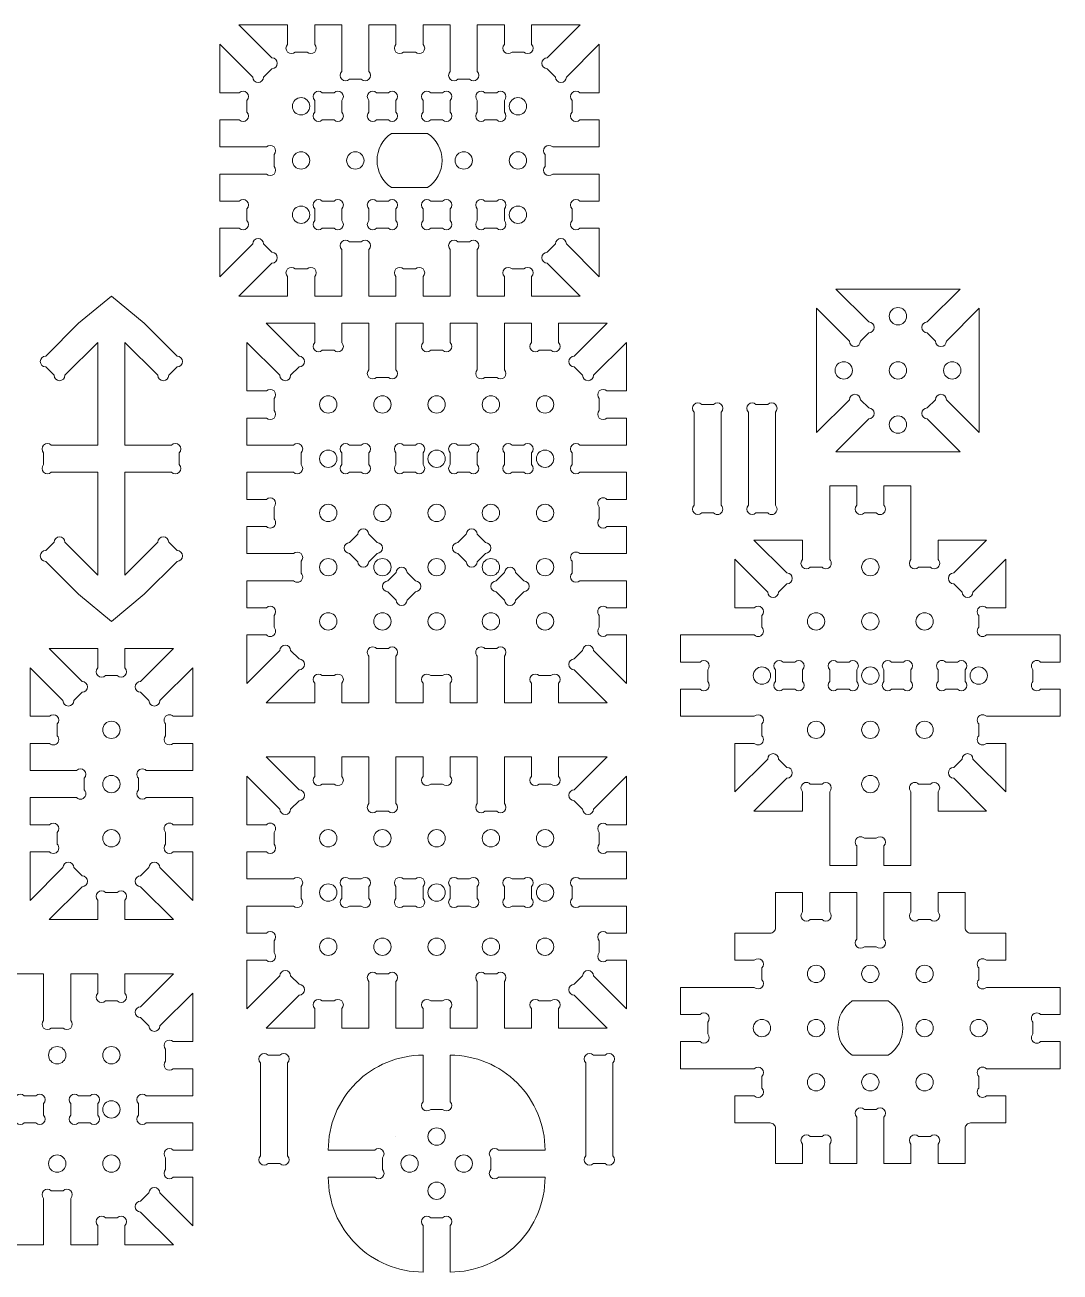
# Model space of a CAD drawing. Header units: millimetres. Extents: x 5 to 535, y -110 to 185.
# Drawn here: x 344.1 to 535, y -110 to 120 of the extents above; entities that cross this region are included whole.
import ezdxf

# ---------------------------------------------------------------- set-up
doc = ezdxf.new("R2010")
doc.units = ezdxf.units.MM
doc.layers.add('frezer', color=1, linetype='Continuous', lineweight=0, true_color=0xff0000)

# ---------------------------------------------------------------- blocks, each defined once
blk = doc.blocks.new('90angle')
at = {"layer": 'frezer', "flags": 128}
for points in [[(-2.5, -1.09, -1), (-3.91, -2.5), (-6.09, -2.5, -1), (-7.5, -1.09), (-7.5, 1.09, -1), (-6.09, 2.5), (-3.91, 2.5, -1), (-2.5, 1.09), (-2.5, -1.09)], [(7.5, -1.09, -1), (6.09, -2.5), (3.91, -2.5, -1), (2.5, -1.09), (2.5, 1.09, -1), (3.91, 2.5), (6.09, 2.5, -1), (7.5, 1.09), (7.5, -1.09)]]:
    blk.add_lwpolyline(points, format="xyb", dxfattribs=at)

msp = doc.modelspace()

# ---------------------------------------------------------------- linework, layer by layer
at = {"layer": 'frezer'}
for p, q in [((411.68, 100), (418.32, 100)), ((418.32, 90), (411.68, 90)), ((385, 37.5), (385, 37.5)), ((385, -42.5), (385, -42.5)), ((412.5, -85), (412.5, -85))]:
    msp.add_line(p, q, dxfattribs=at)
at = {"layer": 'frezer', "flags": 128}
for points in [[(445, 83.91, 1), (446.41, 82.5), (450, 82.5), (450, 77.5), (450, 73.54), (443.93, 79.61, 1), (441.93, 79.61), (440.39, 78.07, 1), (440.39, 76.07), (446.46, 70), (442.5, 70), (437.5, 70), (437.5, 73.59, 1), (436.09, 75), (433.91, 75, 1), (432.5, 73.59), (432.5, 73.6), (432.5, 70), (427.5, 70), (427.5, 78.59, 1), (426.09, 80), (423.91, 80, 1), (422.5, 78.59), (422.5, 70), (417.5, 70), (417.5, 73.59, 1), (416.09, 75), (413.91, 75, 1), (412.5, 73.59), (412.5, 73.6), (412.5, 70), (407.5, 70), (407.5, 78.59, 1), (406.09, 80), (403.91, 80, 1), (402.5, 78.59), (402.5, 70), (397.5, 70), (397.5, 73.6), (397.5, 73.59, 1), (396.09, 75), (393.91, 75, 1), (392.5, 73.59), (392.5, 70), (387.5, 70), (383.54, 70), (389.61, 76.07, 1), (389.61, 78.07), (388.07, 79.61, 1), (386.07, 79.61), (380, 73.54), (380, 77.5), (380, 82.5), (383.59, 82.5, 1), (385, 83.91), (385, 86.09, 1), (383.59, 87.5), (383.6, 87.5), (380, 87.5), (380, 92.5), (388.59, 92.5, 1), (390, 93.91), (390, 96.09, 1), (388.59, 97.5), (380, 97.5), (380, 102.5), (383.6, 102.5), (383.59, 102.5, 1), (385, 103.91), (385, 106.09, 1), (383.59, 107.5), (380, 107.5), (380, 112.5), (380, 116.46), (386.07, 110.39, 1), (388.07, 110.39), (389.61, 111.93, 1), (389.61, 113.93), (383.54, 120), (387.5, 120), (392.5, 120), (392.5, 116.41, 1), (393.91, 115), (396.09, 115, 1), (397.5, 116.41), (397.5, 116.4), (397.5, 120), (402.5, 120), (402.5, 111.41, 1), (403.91, 110), (406.09, 110, 1), (407.5, 111.41), (407.5, 120), (412.5, 120), (412.5, 116.41, 1), (413.91, 115), (416.09, 115, 1), (417.5, 116.41), (417.5, 116.4), (417.5, 120), (422.5, 120), (422.5, 111.41, 1), (423.91, 110), (426.09, 110, 1), (427.5, 111.41), (427.5, 120), (432.5, 120), (432.5, 116.4), (432.5, 116.41, 1), (433.91, 115), (436.09, 115, 1), (437.5, 116.41), (437.5, 120), (442.5, 120), (446.46, 120), (440.39, 113.93, 1), (440.39, 111.93), (441.93, 110.39, 1), (443.93, 110.39), (450, 116.46), (450, 112.5), (450, 107.5), (446.41, 107.5, 1), (445, 106.09), (445, 103.91, 1), (446.41, 102.5), (446.4, 102.5), (450, 102.5), (450, 97.5), (441.41, 97.5, 1), (440, 96.09), (440, 93.91, 1), (441.41, 92.5), (450, 92.5), (450, 87.5), (446.4, 87.5), (446.41, 87.5, 1), (445, 86.09), (445, 83.91)], [(372.5, 41.09, 1), (371.09, 42.5), (362.5, 42.5), (362.5, 61.46), (368.57, 55.39, 1), (370.57, 55.39), (372.11, 56.93, 1), (372.11, 58.93), (366.04, 65), (360, 70), (353.96, 65), (347.89, 58.93, 1), (347.89, 56.93), (349.43, 55.39, 1), (351.43, 55.39), (357.5, 61.46), (357.5, 42.5), (348.91, 42.5, 1), (347.5, 41.09), (347.5, 38.91, 1), (348.91, 37.5), (357.5, 37.5), (357.5, 18.54), (351.43, 24.61, 1), (349.43, 24.61), (347.89, 23.07, 1), (347.89, 21.07), (353.96, 15), (360, 10), (366.04, 15), (372.11, 21.07, 1), (372.11, 23.07), (370.57, 24.61, 1), (368.57, 24.61), (362.5, 18.54), (362.5, 37.5), (371.09, 37.5, 1), (372.5, 38.91), (372.5, 41.09)], [(510.49, 65.22, 1), (510.49, 63.22), (512.03, 61.68, 1), (514.03, 61.68), (520.1, 67.75), (520.1, 44.82), (514.03, 50.89, 1), (512.03, 50.89), (510.49, 49.36, 1), (510.49, 47.36), (516.56, 41.29), (493.64, 41.29), (499.71, 47.36, 1), (499.71, 49.36), (498.17, 50.89, 1), (496.17, 50.89), (490.1, 44.82), (490.1, 67.75), (496.17, 61.68, 1), (498.17, 61.68), (499.71, 63.22, 1), (499.71, 65.22), (493.64, 71.29), (516.56, 71.29), (510.49, 65.22)], [(442.5, 65), (447.5, 65), (451.46, 65), (445.39, 58.93, 1), (445.39, 56.93), (446.93, 55.39, 1), (448.93, 55.39), (455, 61.46), (455, 57.5), (455, 52.5), (451.41, 52.5, 1), (450, 51.09), (450, 48.91, 1), (451.41, 47.5), (451.4, 47.5), (455, 47.5), (455, 42.5), (446.41, 42.5, 1), (445, 41.09), (445, 38.91, 1), (446.41, 37.5), (455, 37.5), (455, 32.5), (451.41, 32.5, 1), (450, 31.09), (450, 28.91, 1), (451.41, 27.5), (451.4, 27.5), (455, 27.5), (455, 22.5), (446.41, 22.5, 1), (445, 21.09), (445, 18.91, 1), (446.41, 17.5), (455, 17.5), (455, 12.5), (451.4, 12.5), (451.41, 12.5, 1), (450, 11.09), (450, 8.91, 1), (451.41, 7.5), (455, 7.5), (455, 2.5), (455, -1.46), (448.93, 4.61, 1), (446.93, 4.61), (445.39, 3.07, 1), (445.39, 1.07), (451.46, -5), (447.5, -5), (442.5, -5), (442.5, -1.41, 1), (441.09, 0), (438.91, 0, 1), (437.5, -1.41), (437.5, -1.4), (437.5, -5), (432.5, -5), (432.5, 3.59, 1), (431.09, 5), (428.91, 5, 1), (427.5, 3.59), (427.5, -5), (422.5, -5), (422.5, -1.41, 1), (421.09, 0), (418.91, 0, 1), (417.5, -1.41), (417.5, -1.4), (417.5, -5), (412.5, -5), (412.5, 3.59, 1), (411.09, 5), (408.91, 5, 1), (407.5, 3.59), (407.5, -5), (402.5, -5), (402.5, -1.4), (402.5, -1.41, 1), (401.09, 0), (398.91, 0, 1), (397.5, -1.41), (397.5, -5), (392.5, -5), (388.54, -5), (394.61, 1.07, 1), (394.61, 3.07), (393.07, 4.61, 1), (391.07, 4.61), (385, -1.46), (385, 2.5), (385, 7.5), (388.59, 7.5, 1), (390, 8.91), (390, 11.09, 1), (388.59, 12.5), (388.6, 12.5), (385, 12.5), (385, 17.5), (393.59, 17.5, 1), (395, 18.91), (395, 21.09, 1), (393.59, 22.5), (385, 22.5), (385, 27.5), (388.6, 27.5), (388.59, 27.5, 1), (390, 28.91), (390, 31.09, 1), (388.59, 32.5), (385, 32.5), (385, 37.5), (393.59, 37.5, 1), (395, 38.91), (395, 41.09, 1), (393.59, 42.5), (385, 42.5), (385, 47.5), (388.6, 47.5), (388.59, 47.5, 1), (390, 48.91), (390, 51.09, 1), (388.59, 52.5), (385, 52.5), (385, 57.5), (385, 61.46), (391.07, 55.39, 1), (393.07, 55.39), (394.61, 56.93, 1), (394.61, 58.93), (388.54, 65), (392.5, 65), (397.5, 65), (397.5, 61.41, 1), (398.91, 60), (401.09, 60, 1), (402.5, 61.41), (402.5, 61.4), (402.5, 65), (407.5, 65), (407.5, 56.41, 1), (408.91, 55), (411.09, 55, 1), (412.5, 56.41), (412.5, 65), (417.5, 65), (417.5, 61.4), (417.5, 61.41, 1), (418.91, 60), (421.09, 60, 1), (422.5, 61.41), (422.5, 65), (427.5, 65), (427.5, 56.41, 1), (428.91, 55), (431.09, 55, 1), (432.5, 56.41), (432.5, 65), (437.5, 65), (437.5, 61.4), (437.5, 61.41, 1), (438.91, 60), (441.09, 60, 1), (442.5, 61.41), (442.5, 65)], [(471.09, 30, 1), (472.5, 31.41), (472.5, 40), (472.5, 48.59, 1), (471.09, 50), (468.91, 50, 1), (467.5, 48.59), (467.5, 40), (467.5, 31.41, 1), (468.91, 30), (471.09, 30)], [(482.5, 31.41), (482.5, 40), (482.5, 48.59, 1), (481.09, 50), (478.91, 50, 1), (477.5, 48.59), (477.5, 40), (477.5, 31.41, 1), (478.91, 30), (481.09, 30, 1), (482.5, 31.41)], [(525, 17.5), (525, 12.5), (521.41, 12.5, 1), (520, 11.09), (520, 8.91, 1), (521.41, 7.5), (521.4, 7.5), (525, 7.5), (535, 7.5), (535, 2.5), (531.41, 2.5, 1), (530, 1.09), (530, -1.09, 1), (531.41, -2.5), (531.4, -2.5), (535, -2.5), (535, -7.5), (535, -7.5), (525, -7.5), (521.4, -7.5), (521.41, -7.5, 1), (520, -8.91), (520, -11.09, 1), (521.41, -12.5), (525, -12.5), (525, -17.5), (525, -21.46), (518.93, -15.39, 1), (516.93, -15.39), (515.39, -16.93, 1), (515.39, -18.93), (521.46, -25), (517.5, -25), (512.5, -25), (512.5, -21.41, 1), (511.09, -20), (508.91, -20, 1), (507.5, -21.41), (507.5, -25), (507.5, -35), (502.5, -35), (502.5, -31.4), (502.5, -31.41, 1), (501.09, -30), (498.91, -30, 1), (497.5, -31.41), (497.5, -35), (492.5, -35), (492.5, -25), (492.5, -21.41, 1), (491.09, -20), (488.91, -20, 1), (487.5, -21.41), (487.5, -25), (482.5, -25), (478.54, -25), (484.61, -18.93, 1), (484.61, -16.93), (483.07, -15.39, 1), (481.07, -15.39), (475, -21.46), (475, -17.5), (475, -12.5), (478.59, -12.5, 1), (480, -11.09), (480, -8.91, 1), (478.59, -7.5), (478.6, -7.5), (475, -7.5), (465, -7.5), (465, -2.5), (468.59, -2.5, 1), (470, -1.09), (470, 1.09, 1), (468.59, 2.5), (468.6, 2.5), (465, 2.5), (465, 7.5), (465, 7.5), (475, 7.5), (478.6, 7.5), (478.59, 7.5, 1), (480, 8.91), (480, 11.09, 1), (478.59, 12.5), (475, 12.5), (475, 17.5), (475, 21.46), (481.07, 15.39, 1), (483.07, 15.39), (484.61, 16.93, 1), (484.61, 18.93), (478.54, 25), (482.5, 25), (487.5, 25), (487.5, 21.41, 1), (488.91, 20), (491.09, 20, 1), (492.5, 21.41), (492.5, 25), (492.5, 35), (497.5, 35), (497.5, 31.4), (497.5, 31.41, 1), (498.91, 30), (501.09, 30, 1), (502.5, 31.41), (502.5, 35), (507.5, 35), (507.5, 25), (507.5, 21.41, 1), (508.91, 20), (511.09, 20, 1), (512.5, 21.41), (512.5, 25), (517.5, 25), (521.46, 25), (515.39, 18.93, 1), (515.39, 16.93), (516.93, 15.39, 1), (518.93, 15.39), (525, 21.46), (525, 17.5)], [(371.46, 5), (365.39, -1.07, 1), (365.39, -3.07), (366.93, -4.61, 1), (368.93, -4.61), (375, 1.46), (375, -2.5), (375, -7.5), (371.41, -7.5, 1), (370, -8.91), (370, -11.09, 1), (371.41, -12.5), (371.4, -12.5), (375, -12.5), (375, -17.5), (366.41, -17.5, 1), (365, -18.91), (365, -21.09, 1), (366.41, -22.5), (375, -22.5), (375, -27.5), (371.4, -27.5), (371.41, -27.5, 1), (370, -28.91), (370, -31.09, 1), (371.41, -32.5), (375, -32.5), (375, -37.5), (375, -41.46), (368.93, -35.39, 1), (366.93, -35.39), (365.39, -36.93, 1), (365.39, -38.93), (371.46, -45), (367.5, -45), (362.5, -45), (362.5, -41.41, 1), (361.09, -40), (358.91, -40, 1), (357.5, -41.41), (357.5, -41.4), (357.5, -45), (352.5, -45), (348.54, -45), (354.61, -38.93, 1), (354.61, -36.93), (353.07, -35.39, 1), (351.07, -35.39), (345, -41.46), (345, -37.5), (345, -32.5), (348.59, -32.5, 1), (350, -31.09), (350, -28.91, 1), (348.59, -27.5), (348.6, -27.5), (345, -27.5), (345, -22.5), (353.59, -22.5, 1), (355, -21.09), (355, -18.91, 1), (353.59, -17.5), (345, -17.5), (345, -12.5), (348.6, -12.5), (348.59, -12.5, 1), (350, -11.09), (350, -8.91, 1), (348.59, -7.5), (345, -7.5), (345, -2.5), (345, 1.46), (351.07, -4.61, 1), (353.07, -4.61), (354.61, -3.07, 1), (354.61, -1.07), (348.54, 5), (352.5, 5), (357.5, 5), (357.5, 1.41, 1), (358.91, 0), (361.09, 0, 1), (362.5, 1.41), (362.5, 1.4), (362.5, 5), (367.5, 5), (371.46, 5)], [(448.93, -24.61, -1), (446.93, -24.61), (445.39, -23.07, -1), (445.39, -21.07), (451.46, -15), (447.5, -15), (442.5, -15), (442.5, -18.59, -1), (441.09, -20), (438.91, -20, -1), (437.5, -18.59), (437.5, -18.6), (437.5, -15), (432.5, -15), (432.5, -23.59, -1), (431.09, -25), (428.91, -25, -1), (427.5, -23.59), (427.5, -15), (422.5, -15), (422.5, -18.59, -1), (421.09, -20), (418.91, -20, -1), (417.5, -18.59), (417.5, -18.6), (417.5, -15), (412.5, -15), (412.5, -23.59, -1), (411.09, -25), (408.91, -25, -1), (407.5, -23.59), (407.5, -15), (402.5, -15), (402.5, -18.6), (402.5, -18.59, -1), (401.09, -20), (398.91, -20, -1), (397.5, -18.59), (397.5, -15), (392.5, -15), (388.54, -15), (394.61, -21.07, -1), (394.61, -23.07), (393.07, -24.61, -1), (391.07, -24.61), (385, -18.54), (385, -22.5), (385, -27.5), (388.59, -27.5, -1), (390, -28.91), (390, -31.09, -1), (388.59, -32.5), (388.6, -32.5), (385, -32.5), (385, -37.5), (393.59, -37.5, -1), (395, -38.91), (395, -41.09, -1), (393.59, -42.5), (385, -42.5), (385, -47.5), (388.6, -47.5), (388.59, -47.5, -1), (390, -48.91), (390, -51.09, -1), (388.59, -52.5), (385, -52.5), (385, -57.5), (385, -61.46), (391.07, -55.39, -1), (393.07, -55.39), (394.61, -56.93, -1), (394.61, -58.93), (388.54, -65), (392.5, -65), (397.5, -65), (397.5, -61.41, -1), (398.91, -60), (401.09, -60, -1), (402.5, -61.41), (402.5, -61.4), (402.5, -65), (407.5, -65), (407.5, -56.41, -1), (408.91, -55), (411.09, -55, -1), (412.5, -56.41), (412.5, -65), (417.5, -65), (417.5, -61.41, -1), (418.91, -60), (421.09, -60, -1), (422.5, -61.41), (422.5, -61.4), (422.5, -65), (427.5, -65), (427.5, -56.41, -1), (428.91, -55), (431.09, -55, -1), (432.5, -56.41), (432.5, -65), (437.5, -65), (437.5, -61.4), (437.5, -61.41, -1), (438.91, -60), (441.09, -60, -1), (442.5, -61.41), (442.5, -65), (447.5, -65), (451.46, -65), (445.39, -58.93, -1), (445.39, -56.93), (446.93, -55.39, -1), (448.93, -55.39), (455, -61.46), (455, -57.5), (455, -52.5), (451.41, -52.5, -1), (450, -51.09), (450, -48.91, -1), (451.41, -47.5), (451.4, -47.5), (455, -47.5), (455, -42.5), (446.41, -42.5, -1), (445, -41.09), (445, -38.91, -1), (446.41, -37.5), (455, -37.5), (455, -32.5), (451.4, -32.5), (451.41, -32.5, -1), (450, -31.09), (450, -28.91, -1), (451.41, -27.5), (455, -27.5), (455, -22.5), (455, -18.54), (448.93, -24.61)], [(342.5, -105), (347.5, -105), (347.5, -96.41, -1), (348.91, -95), (351.09, -95, -1), (352.5, -96.41), (352.5, -105), (357.5, -105), (357.5, -101.4), (357.5, -101.41, -1), (358.91, -100), (361.09, -100, -1), (362.5, -101.41), (362.5, -105), (367.5, -105), (371.46, -105), (365.39, -98.93, -1), (365.39, -96.93), (366.93, -95.39, -1), (368.93, -95.39), (375, -101.46), (375, -97.5), (375, -92.5), (371.41, -92.5, -1), (370, -91.09), (370, -88.91, -1), (371.41, -87.5), (371.4, -87.5), (375, -87.5), (375, -82.5), (366.41, -82.5, -1), (365, -81.09), (365, -78.91, -1), (366.41, -77.5), (375, -77.5), (375, -72.5), (371.4, -72.5), (371.41, -72.5, -1), (370, -71.09), (370, -68.91, -1), (371.41, -67.5), (375, -67.5), (375, -62.5), (375, -58.54), (368.93, -64.61, -1), (366.93, -64.61), (365.39, -63.07, -1), (365.39, -61.07), (371.46, -55), (367.5, -55), (362.5, -55), (362.5, -58.59, -1), (361.09, -60), (358.91, -60, -1), (357.5, -58.59), (357.5, -58.6), (357.5, -55), (352.5, -55), (352.5, -63.59, -1), (351.09, -65), (348.91, -65, -1), (347.5, -63.59), (347.5, -55), (342.5, -55)], [(503.32, -60), (496.68, -60, 0.536675), (496.68, -70), (503.32, -70, 0.536675), (503.32, -60)], [(387.5, -71.41), (387.5, -80), (387.5, -88.59, 1), (388.91, -90), (391.09, -90, 1), (392.5, -88.59), (392.5, -80), (392.5, -71.41, 1), (391.09, -70), (388.91, -70, 1), (387.5, -71.41)], [(422.5, -70), (422.5, -78.59, -1), (421.09, -80), (418.91, -80, -1), (417.5, -78.59), (417.5, -70, 0.414214), (400, -87.5), (408.59, -87.5, -1), (410, -88.91), (410, -91.09, -1), (408.59, -92.5), (400, -92.5, 0.414214), (417.5, -110), (417.5, -101.41, -1), (418.91, -100), (421.09, -100, -1), (422.5, -101.41), (422.5, -110, 0.414214), (440, -92.5), (431.41, -92.5, -1), (430, -91.09), (430, -88.91, -1), (431.41, -87.5), (440, -87.5, 0.414214), (422.5, -70)], [(447.5, -71.41), (447.5, -80), (447.5, -88.59, 1), (448.91, -90), (451.09, -90, 1), (452.5, -88.59), (452.5, -80), (452.5, -71.41, 1), (451.09, -70), (448.91, -70, 1), (447.5, -71.41)]]:
    msp.add_lwpolyline(points, format="xyb", dxfattribs=at)
at = {"layer": 'frezer', "lineweight": 0, "flags": 128}
msp.add_lwpolyline([(478.59, -72.5), (475, -72.5), (465, -72.5), (465, -67.5), (468.6, -67.5), (468.59, -67.5, 1), (470, -66.09), (470, -63.91, 1), (468.59, -62.5), (465, -62.5), (465, -57.5), (475, -57.5), (478.59, -57.5), (478.59, -57.5, 1), (480, -56.09), (480, -53.91, 1), (478.59, -52.5), (475, -52.5), (475, -47.5), (481.5, -47.5, 0.414214), (482.5, -46.5), (482.5, -40), (487.5, -40), (487.5, -43.59, 1), (488.91, -45), (491.09, -45, 1), (492.5, -43.59), (492.5, -43.6), (492.5, -40), (497.5, -40), (497.5, -48.59, 1), (498.91, -50), (501.09, -50, 1), (502.5, -48.59), (502.5, -40), (507.5, -40), (507.5, -43.6), (507.5, -43.59, 1), (508.91, -45), (511.09, -45, 1), (512.5, -43.59), (512.5, -40), (517.5, -40), (517.5, -46.5, 0.414214), (518.5, -47.5), (525, -47.5), (525, -52.5), (521.41, -52.5, 1), (520, -53.91), (520, -56.09, 1), (521.41, -57.5), (521.41, -57.5), (525, -57.5), (535, -57.5), (535, -62.5), (531.4, -62.5), (531.41, -62.5, 1), (530, -63.91), (530, -66.09, 1), (531.41, -67.5), (535, -67.5), (535, -72.5), (535, -72.5), (525, -72.5), (521.41, -72.5, 1), (520, -73.91), (520, -76.09, 1), (521.41, -77.5), (525, -77.5), (525, -82.5), (518.5, -82.5, 0.414214), (517.5, -83.5), (517.5, -90), (512.5, -90), (512.5, -86.41, 1), (511.09, -85), (508.91, -85, 1), (507.5, -86.41), (507.5, -86.4), (507.5, -90), (502.5, -90), (502.5, -81.41, 1), (501.09, -80), (498.91, -80, 1), (497.5, -81.41), (497.5, -90), (492.5, -90), (492.5, -86.4), (492.5, -86.41, 1), (491.09, -85), (488.91, -85, 1), (487.5, -86.41), (487.5, -90), (482.5, -90), (482.5, -83.5, 0.414214), (481.5, -82.5), (475, -82.5), (475, -77.5), (478.59, -77.5, 1), (480, -76.09), (480, -73.91, 1), (478.59, -72.5)], format="xyb", dxfattribs=at)
at = {"layer": 'frezer'}
for centre in [(395, 105), (435, 105), (425, 95), (435, 95), (395, 95), (405, 95), (395, 85), (435, 85), (505.1, 66.29), (495.1, 56.29), (505.1, 56.29), (515.1, 56.29), (400, 50), (410, 50), (420, 50), (430, 50), (440, 50), (505.1, 46.29), (400, 40), (420, 40), (440, 40), (400, 30), (410, 30), (420, 30), (430, 30), (440, 30), (400, 20), (410, 20), (420, 20), (430, 20), (440, 20), (500, 20), (400, 10), (410, 10), (420, 10), (430, 10), (440, 10), (490, 10), (500, 10), (510, 10), (480, 0), (500, 0), (520, 0), (360, -10), (490, -10), (500, -10), (510, -10), (360, -20), (500, -20), (360, -30), (400, -30), (410, -30), (420, -30), (430, -30), (440, -30), (400, -40), (420, -40), (440, -40), (400, -50), (410, -50), (420, -50), (430, -50), (440, -50), (490, -55), (500, -55), (510, -55), (480, -65), (490, -65), (510, -65), (520, -65), (350, -70), (360, -70), (490, -75), (500, -75), (510, -75), (360, -80), (420, -85), (350, -90), (360, -90), (415, -90), (425, -90), (420, -95)]:
    msp.add_circle(centre, 1.6, dxfattribs=at)
for start, end in [(123.5573, 236.4427), (303.5573, 56.4427)]:
    msp.add_arc((415, 95), 6, start, end, dxfattribs=at)

# ---------------------------------------------------------------- block references
for p in [(405, 105), (425, 105), (405, 85), (425, 85), (410, 40), (430, 40), (490, 0), (510, 0), (410, -40), (430, -40), (350, -80)]:
    msp.add_blockref('90angle', p, dxfattribs=at)
at = {"layer": 'frezer', "rotation": 315}
for p in [(410, 20), (430, 20)]:
    msp.add_blockref('90angle', p, dxfattribs=at)

doc.saveas('drawing.dxf')
